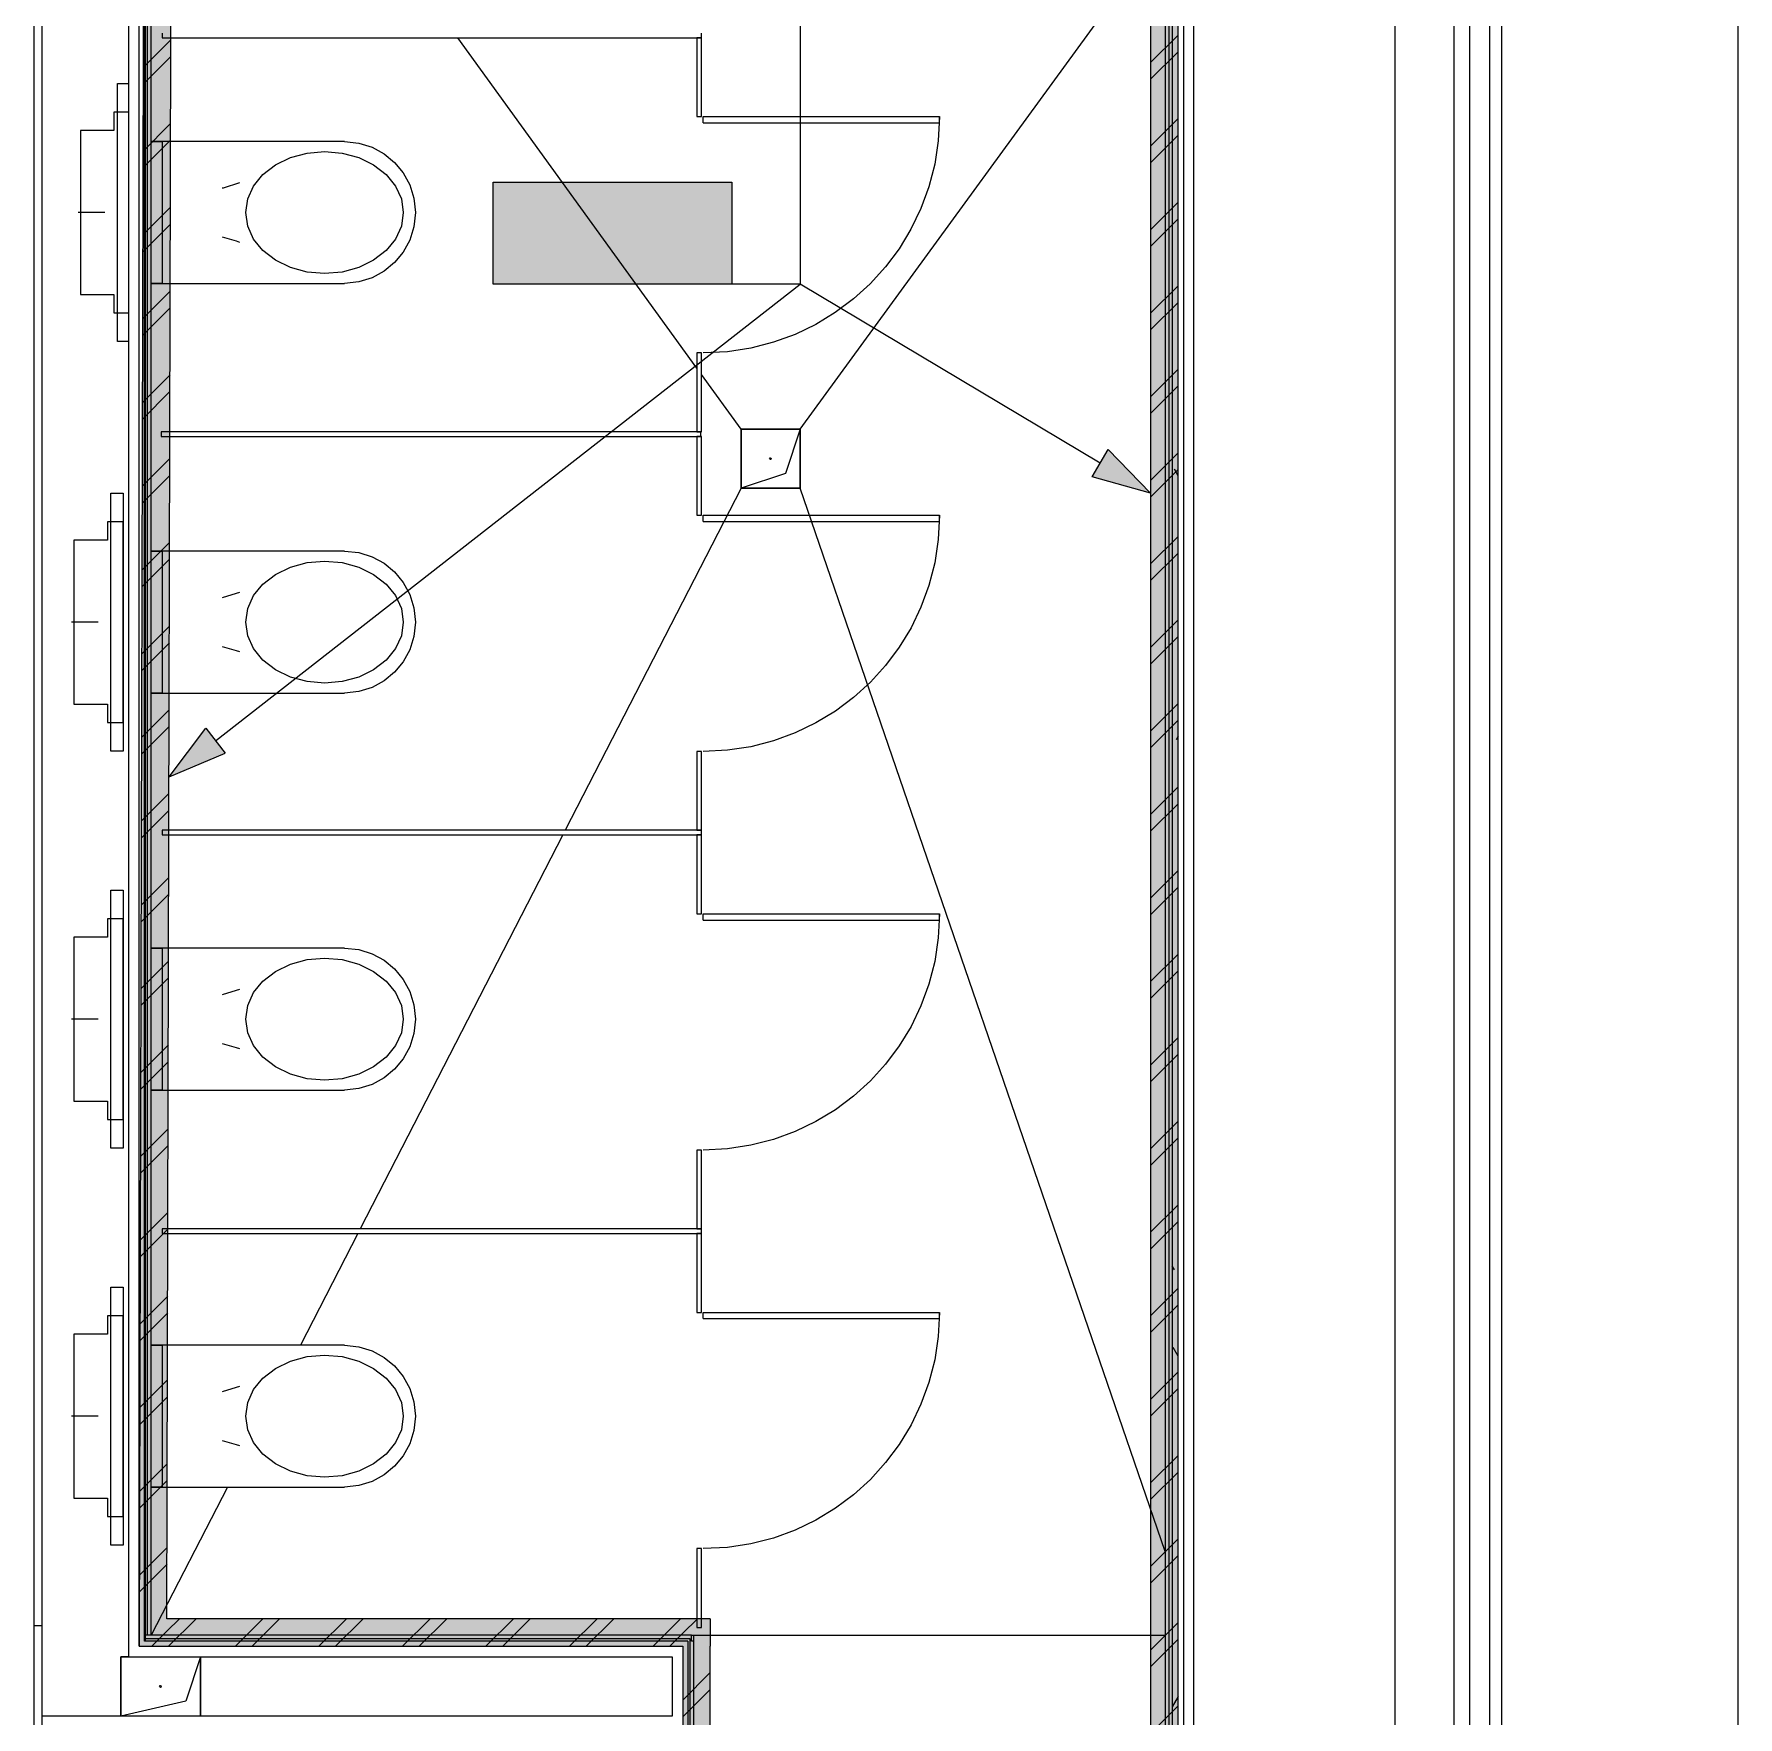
# Model space of a CAD drawing. Header units: millimetres. Extents: x 0 to 1189, y 0 to 841.
# Drawn here: x 375.98 to 419.24, y 435.55 to 478.28 of the extents above; entities that cross this region are included whole.
import ezdxf

# ---------------------------------------------------------------- set-up
doc = ezdxf.new("R2010")
doc.units = ezdxf.units.MM

msp = doc.modelspace()

# ---------------------------------------------------------------- hatches: boundary and pattern name
at = {"true_color": 0xcccccc}
h = msp.add_hatch(color=254, dxfattribs=at)
h.dxf.hatch_style = 2
h.paths.add_polyline_path([(379.34858, 438.04244), (378.648578, 438.04244), (378.774579, 488.047516), (379.47458, 488.047516)])
h = msp.add_hatch(color=254, dxfattribs=at)
h.dxf.hatch_style = 2
h.paths.add_polyline_path([(404.326618, 481.267506), (405.026619, 481.267506), (405.026619, 415.304405), (404.326618, 415.304405)])
at = {"true_color": 0xffffff}
h = msp.add_hatch(color=7, dxfattribs=at)
h.dxf.hatch_style = 2
h.paths.add_polyline_path([(387.636592, 474.514496), (393.696601, 474.514496), (393.696601, 471.925492), (387.636592, 471.925492)])
h = msp.add_hatch(color=7, dxfattribs=at)
h.dxf.hatch_style = 2
h.paths.add_polyline_path([(387.636592, 474.514496), (393.696601, 474.514496), (393.696601, 471.925492), (387.636592, 471.925492)])
h = msp.add_hatch(color=7, dxfattribs=at)
h.dxf.hatch_style = 2
h.paths.add_polyline_path([(387.636592, 474.514496), (393.696601, 474.514496), (393.696601, 471.925492), (387.636592, 471.925492)])
at = {"true_color": 0x0077b0}
h = msp.add_hatch(color=144, dxfattribs=at)
h.dxf.hatch_style = 2
h.paths.add_polyline_path([(387.938652, 474.531287), (388.94903, 474.531287), (389.022755, 474.505725), (389.047698, 474.429313), (389.047698, 472.611956), (389.022755, 472.537197), (388.94903, 472.513288), (388.872618, 472.537197), (388.847055, 472.611956), (388.847055, 474.327889), (388.040076, 474.327889), (388.040076, 472.611956), (388.014789, 472.537197), (387.938652, 472.513288), (387.862516, 472.537197), (387.837229, 472.611956), (387.837229, 474.429313), (387.862516, 474.505725)])
h = msp.add_hatch(color=144, dxfattribs=at)
h.dxf.hatch_style = 2
h.paths.add_polyline_path([(387.938652, 474.531287), (388.94903, 474.531287), (389.022755, 474.505725), (389.047698, 474.429313), (389.047698, 472.611956), (389.022755, 472.537197), (388.94903, 472.513288), (388.872618, 472.537197), (388.847055, 472.611956), (388.847055, 474.327889), (388.040076, 474.327889), (388.040076, 472.611956), (388.014789, 472.537197), (387.938652, 472.513288), (387.862516, 472.537197), (387.837229, 472.611956), (387.837229, 474.429313), (387.862516, 474.505725)])
h = msp.add_hatch(color=144, dxfattribs=at)
h.dxf.hatch_style = 2
h.paths.add_polyline_path([(387.938652, 474.531287), (388.94903, 474.531287), (389.022755, 474.505725), (389.047698, 474.429313), (389.047698, 472.611956), (389.022755, 472.537197), (388.94903, 472.513288), (388.872618, 472.537197), (388.847055, 472.611956), (388.847055, 474.327889), (388.040076, 474.327889), (388.040076, 472.611956), (388.014789, 472.537197), (387.938652, 472.513288), (387.862516, 472.537197), (387.837229, 472.611956), (387.837229, 474.429313), (387.862516, 474.505725)])
h = msp.add_hatch(color=144, dxfattribs=at)
h.dxf.hatch_style = 2
h.paths.add_polyline_path([(389.452533, 472.611956), (389.452533, 474.429313), (389.47782, 474.505725), (389.553957, 474.531287), (389.630093, 474.505725), (389.65538, 474.429313), (389.65538, 473.723757), (390.46236, 473.723757), (390.46236, 474.429313), (390.487922, 474.505725), (390.564334, 474.531287), (390.638059, 474.505725), (390.663002, 474.429313), (390.663002, 472.611956), (390.638059, 472.537197), (390.564334, 472.513288), (390.487922, 472.537197), (390.46236, 472.611956), (390.46236, 473.52091), (389.65538, 473.52091), (389.65538, 472.611956), (389.630093, 472.537197), (389.553957, 472.513288), (389.47782, 472.537197)])
h = msp.add_hatch(color=144, dxfattribs=at)
h.dxf.hatch_style = 2
h.paths.add_polyline_path([(389.452533, 472.611956), (389.452533, 474.429313), (389.47782, 474.505725), (389.553957, 474.531287), (389.630093, 474.505725), (389.65538, 474.429313), (389.65538, 473.723757), (390.46236, 473.723757), (390.46236, 474.429313), (390.487922, 474.505725), (390.564334, 474.531287), (390.638059, 474.505725), (390.663002, 474.429313), (390.663002, 472.611956), (390.638059, 472.537197), (390.564334, 472.513288), (390.487922, 472.537197), (390.46236, 472.611956), (390.46236, 473.52091), (389.65538, 473.52091), (389.65538, 472.611956), (389.630093, 472.537197), (389.553957, 472.513288), (389.47782, 472.537197)])
h = msp.add_hatch(color=144, dxfattribs=at)
h.dxf.hatch_style = 2
h.paths.add_polyline_path([(389.452533, 472.611956), (389.452533, 474.429313), (389.47782, 474.505725), (389.553957, 474.531287), (389.630093, 474.505725), (389.65538, 474.429313), (389.65538, 473.723757), (390.46236, 473.723757), (390.46236, 474.429313), (390.487922, 474.505725), (390.564334, 474.531287), (390.638059, 474.505725), (390.663002, 474.429313), (390.663002, 472.611956), (390.638059, 472.537197), (390.564334, 472.513288), (390.487922, 472.537197), (390.46236, 472.611956), (390.46236, 473.52091), (389.65538, 473.52091), (389.65538, 472.611956), (389.630093, 472.537197), (389.553957, 472.513288), (389.47782, 472.537197)])
h = msp.add_hatch(color=144, dxfattribs=at)
h.dxf.hatch_style = 2
h.paths.add_polyline_path([(392.987584, 474.531287), (393.088017, 474.522253), (393.181267, 474.494976), (393.266559, 474.449199), (393.343118, 474.384664), (393.408084, 474.306581), (393.454808, 474.220953), (393.483032, 474.127471), (393.492497, 474.025823), (393.469346, 473.881611), (393.399893, 473.735333), (392.764893, 472.713931), (393.391074, 472.713931), (393.46721, 472.688368), (393.492497, 472.611956), (393.46721, 472.537197), (393.391074, 472.513288), (392.584094, 472.513288), (392.507958, 472.537197), (392.482671, 472.611956), (392.499207, 472.671487), (393.238938, 473.859356), (393.276903, 473.941763), (393.28965, 474.025823), (393.268153, 474.14275), (393.202007, 474.240246), (393.10451, 474.306392), (392.987584, 474.327889), (392.902886, 474.312059), (392.822219, 474.264499), (392.745273, 474.185107), (392.671738, 474.073779), (392.635357, 474.038225), (392.584094, 474.025823), (392.507958, 474.051386), (392.482671, 474.127798), (392.490939, 474.166934), (392.593034, 474.326416), (392.709496, 474.440268), (392.84084, 474.508541)])
h = msp.add_hatch(color=144, dxfattribs=at)
h.dxf.hatch_style = 2
h.paths.add_polyline_path([(392.987584, 474.531287), (393.088017, 474.522253), (393.181267, 474.494976), (393.266559, 474.449199), (393.343118, 474.384664), (393.408084, 474.306581), (393.454808, 474.220953), (393.483032, 474.127471), (393.492497, 474.025823), (393.469346, 473.881611), (393.399893, 473.735333), (392.764893, 472.713931), (393.391074, 472.713931), (393.46721, 472.688368), (393.492497, 472.611956), (393.46721, 472.537197), (393.391074, 472.513288), (392.584094, 472.513288), (392.507958, 472.537197), (392.482671, 472.611956), (392.499207, 472.671487), (393.238938, 473.859356), (393.276903, 473.941763), (393.28965, 474.025823), (393.268153, 474.14275), (393.202007, 474.240246), (393.10451, 474.306392), (392.987584, 474.327889), (392.902886, 474.312059), (392.822219, 474.264499), (392.745273, 474.185107), (392.671738, 474.073779), (392.635357, 474.038225), (392.584094, 474.025823), (392.507958, 474.051386), (392.482671, 474.127798), (392.490939, 474.166934), (392.593034, 474.326416), (392.709496, 474.440268), (392.84084, 474.508541)])
h = msp.add_hatch(color=144, dxfattribs=at)
h.dxf.hatch_style = 2
h.paths.add_polyline_path([(392.987584, 474.531287), (393.088017, 474.522253), (393.181267, 474.494976), (393.266559, 474.449199), (393.343118, 474.384664), (393.408084, 474.306581), (393.454808, 474.220953), (393.483032, 474.127471), (393.492497, 474.025823), (393.469346, 473.881611), (393.399893, 473.735333), (392.764893, 472.713931), (393.391074, 472.713931), (393.46721, 472.688368), (393.492497, 472.611956), (393.46721, 472.537197), (393.391074, 472.513288), (392.584094, 472.513288), (392.507958, 472.537197), (392.482671, 472.611956), (392.499207, 472.671487), (393.238938, 473.859356), (393.276903, 473.941763), (393.28965, 474.025823), (393.268153, 474.14275), (393.202007, 474.240246), (393.10451, 474.306392), (392.987584, 474.327889), (392.902886, 474.312059), (392.822219, 474.264499), (392.745273, 474.185107), (392.671738, 474.073779), (392.635357, 474.038225), (392.584094, 474.025823), (392.507958, 474.051386), (392.482671, 474.127798), (392.490939, 474.166934), (392.593034, 474.326416), (392.709496, 474.440268), (392.84084, 474.508541)])
h = msp.add_hatch(color=144, dxfattribs=at)
h.dxf.hatch_style = 2
h.paths.add_polyline_path([(391.97624, 473.015445), (391.169261, 473.015445), (391.093125, 473.041008), (391.067838, 473.11742), (391.093125, 473.193557), (391.169261, 473.218844), (391.97624, 473.218844), (392.052377, 473.193557), (392.077664, 473.11742), (392.052377, 473.041008)])
h = msp.add_hatch(color=144, dxfattribs=at)
h.dxf.hatch_style = 2
h.paths.add_polyline_path([(391.97624, 473.015445), (391.169261, 473.015445), (391.093125, 473.041008), (391.067838, 473.11742), (391.093125, 473.193557), (391.169261, 473.218844), (391.97624, 473.218844), (392.052377, 473.193557), (392.077664, 473.11742), (392.052377, 473.041008)])
h = msp.add_hatch(color=144, dxfattribs=at)
h.dxf.hatch_style = 2
h.paths.add_polyline_path([(391.97624, 473.015445), (391.169261, 473.015445), (391.093125, 473.041008), (391.067838, 473.11742), (391.093125, 473.193557), (391.169261, 473.218844), (391.97624, 473.218844), (392.052377, 473.193557), (392.077664, 473.11742), (392.052377, 473.041008)])
h = msp.add_hatch(color=144, dxfattribs=at)
h.dxf.hatch_style = 2
h.paths.add_polyline_path([(404.326618, 466.618484), (402.839615, 467.039484), (403.249616, 467.726485)])
h = msp.add_hatch(color=144, dxfattribs=at)
h.dxf.hatch_style = 2
h.paths.add_polyline_path([(379.40258, 459.418473), (380.333581, 460.652474), (380.825582, 460.021474)])
at = {"true_color": 0xcccccc}
h = msp.add_hatch(color=254, dxfattribs=at)
h.dxf.hatch_style = 2
h.paths.add_polyline_path([(379.34858, 438.04244), (379.34658, 437.342439), (378.646578, 437.342439)])
h = msp.add_hatch(color=254, dxfattribs=at)
h.dxf.hatch_style = 2
h.paths.add_polyline_path([(378.646578, 437.342439), (378.648578, 438.04244), (379.34858, 438.04244)])
h = msp.add_hatch(color=254, dxfattribs=at)
h.dxf.hatch_style = 2
h.paths.add_polyline_path([(392.4466, 438.04244), (392.4466, 437.342439), (379.34658, 437.342439), (379.34858, 438.04244)])
h = msp.add_hatch(color=254, dxfattribs=at)
h.dxf.hatch_style = 2
h.paths.add_polyline_path([(392.4466, 437.342439), (393.146601, 438.04244), (393.146601, 437.342439)])
h = msp.add_hatch(color=254, dxfattribs=at)
h.dxf.hatch_style = 2
h.paths.add_polyline_path([(392.4466, 438.04244), (393.146601, 438.04244), (392.4466, 437.342439)])
h = msp.add_hatch(color=254, dxfattribs=at)
h.dxf.hatch_style = 2
h.paths.add_polyline_path([(393.146601, 435.309436), (392.4466, 435.302436), (392.4466, 437.342439), (393.146601, 437.342439)])

# ---------------------------------------------------------------- linework, layer by layer
at = {"color": 7, "lineweight": 0}
for points in [[(405.172619, 237.628134), (405.172619, 506.499545)], [(413.237631, 497.334531), (413.237631, 422.336416)], [(419.237641, 497.334531), (419.237641, 422.321416)], [(412.926631, 496.74753), (412.926631, 422.547416)], [(412.026629, 495.547528), (412.026629, 432.044431)], [(412.42663, 432.044431), (412.42663, 495.747528)], [(410.526627, 494.047525), (410.526627, 432.044431)], [(375.976574, 411.204399), (375.976574, 488.947518)], [(405.426619, 432.444431), (405.426619, 488.947518)], [(376.176575, 488.747517), (376.176575, 411.204399)], [(378.376578, 488.747517), (378.376578, 437.072438)], [(378.646578, 437.342439), (378.646578, 488.747517)], [(378.776579, 437.472439), (378.776579, 488.747517)], [(378.800579, 488.582517), (378.800579, 437.472439)], [(378.860579, 437.622439), (378.860579, 488.582517)], [(378.950579, 437.622439), (378.950579, 488.582517)], [(378.774579, 488.047516), (378.646578, 437.342439)], [(379.34858, 438.04244), (379.47458, 488.047516)], [(405.026619, 415.304405), (405.026619, 481.967507)], [(404.696618, 481.817507), (404.696618, 432.444431)], [(404.786618, 481.877507), (404.786618, 432.444431)], [(404.876619, 481.877507), (404.876619, 432.444431)], [(405.026619, 432.454431), (405.026619, 481.877507)], [(404.326618, 481.267506), (404.326618, 415.304405)], [(395.426604, 468.247486), (404.698618, 480.967506)], [(378.748579, 477.4305), (379.44958, 478.132501)], [(379.225579, 478.302501), (379.225579, 478.182501)], [(379.225579, 478.182501), (392.9256, 478.182501)], [(392.8056, 469.796488), (386.738591, 478.182501)], [(392.9256, 478.182501), (392.8056, 478.182501)], [(392.8056, 478.182501), (392.8056, 476.182498)], [(392.9256, 478.182501), (392.9256, 478.302501)], [(392.9256, 476.182498), (392.9256, 478.182501)], [(404.326618, 477.5535), (405.026619, 478.253501)], [(378.747579, 477.005499), (379.44858, 477.707501)], [(404.326618, 477.1295), (405.026619, 477.829501)], [(378.095578, 470.472489), (378.095578, 477.022499)], [(378.095578, 477.022499), (378.376578, 477.022499)], [(378.005578, 476.297498), (378.005578, 475.827498)], [(378.376578, 476.297498), (378.005578, 476.297498)], [(378.742579, 475.303497), (379.44458, 476.005498)], [(392.8056, 476.182498), (392.9256, 476.182498)], [(398.96561, 476.182498), (398.934635, 475.568984), (398.843723, 474.973203), (398.695886, 474.398171), (398.49414, 473.846901), (398.2415, 473.322408), (397.940979, 472.827708), (397.595593, 472.365814), (397.208357, 471.939742), (396.782284, 471.552505), (396.320391, 471.207119), (395.82569, 470.906599), (395.301198, 470.653958), (394.749928, 470.452213), (394.174895, 470.304376), (393.579114, 470.213463), (392.9656, 470.182489)], [(392.9656, 476.022498), (392.9656, 476.182498)], [(392.9656, 476.182498), (398.96561, 476.182498)], [(392.9656, 476.022498), (398.96561, 476.022498)], [(398.96561, 476.022498), (398.96561, 476.182498)], [(404.326618, 475.432497), (405.026619, 476.132498)], [(377.155576, 475.827498), (377.155576, 471.667491)], [(378.005578, 475.827498), (377.155576, 475.827498)], [(378.741579, 474.878496), (379.44358, 475.580497)], [(378.798579, 475.547497), (378.776579, 475.547497)], [(378.776579, 475.547497), (378.798579, 475.547497)], [(383.857586, 475.547497), (378.950579, 475.547497)], [(378.950579, 475.547497), (379.226579, 475.547497)], [(379.226579, 475.547497), (379.226579, 471.947492)], [(383.857586, 475.547497), (384.220317, 475.510923), (384.558181, 475.406028), (384.863936, 475.240055), (385.130338, 475.020246), (385.350147, 474.753844), (385.51612, 474.448089), (385.621015, 474.110225), (385.657589, 473.747494), (385.621015, 473.384476), (385.51612, 473.046478), (385.350147, 472.740706), (385.130338, 472.474368), (384.863936, 472.25467), (384.558181, 472.08882), (384.220317, 471.984025), (383.857586, 471.947492)], [(404.326618, 475.007496), (405.026619, 475.707497)], [(382.104584, 474.958496), (382.483584, 475.143497)], [(382.483584, 475.143497), (382.906585, 475.258497)], [(382.906585, 475.258497), (383.351586, 475.297497)], [(383.351586, 475.297497), (383.796586, 475.258497)], [(383.796586, 475.258497), (384.219587, 475.143497)], [(384.219587, 475.143497), (384.598588, 474.958496)], [(381.549583, 474.419496), (381.788583, 474.713496)], [(381.788583, 474.713496), (382.104584, 474.958496)], [(384.598588, 474.958496), (384.915588, 474.713496)], [(384.915588, 474.713496), (385.153588, 474.419496)], [(380.775582, 474.369495), (380.748582, 474.364495)], [(381.189582, 474.497496), (380.775582, 474.369495)], [(381.401583, 474.091495), (381.549583, 474.419496)], [(385.153588, 474.419496), (385.301589, 474.091495)], [(377.772577, 473.747494), (377.092576, 473.747494)], [(378.737579, 473.177494), (379.43958, 473.879495)], [(381.351583, 473.747494), (381.401583, 474.091495)], [(381.401583, 473.402494), (381.351583, 473.747494)], [(385.301589, 474.091495), (385.351589, 473.747494)], [(385.351589, 473.747494), (385.301589, 473.402494)], [(404.326618, 473.310494), (405.026619, 474.010495)], [(378.736579, 472.751493), (379.43858, 473.453494)], [(381.549583, 473.074493), (381.401583, 473.402494)], [(385.301589, 473.402494), (385.153588, 473.074493)], [(404.326618, 472.886493), (405.026619, 473.586494)], [(380.748582, 473.129494), (381.103582, 473.030493)], [(381.103582, 473.030493), (381.189582, 472.997493)], [(381.788583, 472.780493), (381.549583, 473.074493)], [(385.153588, 473.074493), (384.915588, 472.780493)], [(382.104584, 472.535493), (381.788583, 472.780493)], [(382.483584, 472.350492), (382.104584, 472.535493)], [(384.598588, 472.535493), (384.219587, 472.350492)], [(384.915588, 472.780493), (384.598588, 472.535493)], [(382.906585, 472.235492), (382.483584, 472.350492)], [(383.351586, 472.197492), (382.906585, 472.235492)], [(383.796586, 472.235492), (383.351586, 472.197492)], [(384.219587, 472.350492), (383.796586, 472.235492)], [(377.155576, 471.667491), (378.005578, 471.667491)], [(378.005578, 471.667491), (378.005578, 471.197491)], [(378.731579, 471.05049), (379.43358, 471.752491)], [(378.776579, 471.947492), (378.798579, 471.947492)], [(378.798579, 471.947492), (378.776579, 471.947492)], [(378.950579, 471.947492), (383.857586, 471.947492)], [(379.226579, 471.947492), (378.950579, 471.947492)], [(404.326618, 471.189491), (405.026619, 471.889492)], [(378.005578, 471.197491), (378.376578, 471.197491)], [(378.730579, 470.62549), (379.43258, 471.327491)], [(404.326618, 470.76549), (405.026619, 471.465491)], [(378.376578, 470.472489), (378.095578, 470.472489)], [(392.9256, 470.182489), (392.8056, 470.182489)], [(392.8056, 470.182489), (392.8056, 468.182486)], [(392.9256, 468.182486), (392.9256, 470.182489)], [(378.726579, 468.923487), (379.42858, 469.625488)], [(393.926602, 468.247486), (392.9256, 469.631488)], [(404.326618, 469.068487), (405.026619, 469.768488)], [(378.725579, 468.498486), (379.42758, 469.200488)], [(404.326618, 468.643487), (405.026619, 469.343488)], [(392.9066, 468.182486), (379.206579, 468.182486)], [(379.206579, 468.182486), (379.206579, 468.062486)], [(392.8056, 468.182486), (392.9256, 468.182486)], [(392.9066, 468.062486), (392.9066, 468.182486)], [(393.926602, 466.747484), (393.926602, 468.247486)], [(393.926602, 468.247486), (395.426604, 468.247486)], [(395.426604, 468.247486), (393.926602, 468.247486)], [(393.926602, 468.247486), (393.926602, 466.747484)], [(395.426604, 468.247486), (395.051604, 467.122484)], [(395.426604, 468.247486), (395.426604, 466.747484)], [(395.426604, 466.747484), (395.426604, 468.247486)], [(379.206579, 468.062486), (392.9066, 468.062486)], [(392.9266, 468.062486), (392.8066, 468.062486)], [(392.8066, 468.062486), (392.8066, 466.062483)], [(392.9266, 466.062483), (392.9266, 468.062486)], [(378.721579, 466.797484), (379.42258, 467.498485)], [(394.651603, 467.497485), (394.676603, 467.522485), (394.701603, 467.497485)], [(394.651603, 467.497485), (394.664603, 467.518485)], [(394.701603, 467.497485), (394.676603, 467.472485), (394.651603, 467.497485)], [(394.700603, 467.490485), (394.676603, 467.472485), (394.664603, 467.475485)], [(394.676603, 467.522485), (394.700603, 467.503485)], [(404.326618, 466.946484), (405.026619, 467.646485)], [(404.326618, 466.522483), (405.026619, 467.222485)], [(405.026619, 467.062484), (404.928619, 467.231485)], [(378.720579, 466.371483), (379.42158, 467.073484)], [(395.051604, 467.122484), (393.926602, 466.747484)], [(377.926577, 460.072474), (377.926577, 466.622484)], [(377.926577, 466.622484), (378.236578, 466.622484)], [(378.236578, 466.622484), (378.236578, 460.072474)], [(393.926602, 466.747484), (389.461595, 458.062471)], [(395.426604, 466.747484), (393.926602, 466.747484)], [(393.926602, 466.747484), (395.426604, 466.747484)], [(404.696618, 439.748443), (395.426604, 466.747484)], [(392.8066, 466.062483), (392.9266, 466.062483)], [(398.96661, 466.062483), (398.935635, 465.448969), (398.844723, 464.853188), (398.696886, 464.278155), (398.49514, 463.726885), (398.2425, 463.202393), (397.941979, 462.707692), (397.596593, 462.245799), (397.209357, 461.819726), (396.783284, 461.43249), (396.321391, 461.087104), (395.82669, 460.786584), (395.302198, 460.533943), (394.750928, 460.332197), (394.175895, 460.18436), (393.580114, 460.093448), (392.9666, 460.062474)], [(392.9666, 465.902482), (392.9666, 466.062483)], [(392.9666, 466.062483), (398.96661, 466.062483)], [(398.96661, 465.902482), (398.96661, 466.062483)], [(377.836577, 465.897482), (377.836577, 465.427482)], [(378.236578, 465.897482), (377.836577, 465.897482)], [(378.236578, 460.797475), (378.236578, 465.897482)], [(392.9666, 465.902482), (398.96661, 465.902482)], [(404.326618, 464.825481), (405.026619, 465.525482)], [(376.986576, 465.427482), (376.986576, 461.267475)], [(377.836577, 465.427482), (376.986576, 465.427482)], [(378.715579, 464.670481), (379.41758, 465.372482)], [(378.798579, 465.147481), (378.776579, 465.147481)], [(378.776579, 465.147481), (378.798579, 465.147481)], [(383.857586, 465.147481), (378.950579, 465.147481)], [(378.950579, 465.147481), (379.226579, 465.147481)], [(379.226579, 465.147481), (379.226579, 461.547476)], [(383.857586, 465.147481), (384.220317, 465.110907), (384.558181, 465.006012), (384.863936, 464.840039), (385.130338, 464.620231), (385.350147, 464.353828), (385.51612, 464.048073), (385.621015, 463.71021), (385.657589, 463.347479), (385.621015, 462.98446), (385.51612, 462.646462), (385.350147, 462.34069), (385.130338, 462.074352), (384.863936, 461.854654), (384.558181, 461.688804), (384.220317, 461.584009), (383.857586, 461.547476)], [(404.326618, 464.40148), (405.026619, 465.101481)], [(378.714579, 464.24548), (379.41658, 464.946481)], [(382.104584, 464.55848), (382.483584, 464.743481)], [(382.483584, 464.743481), (382.906585, 464.858481)], [(382.906585, 464.858481), (383.351586, 464.897481)], [(383.351586, 464.897481), (383.796586, 464.858481)], [(383.796586, 464.858481), (384.219587, 464.743481)], [(384.219587, 464.743481), (384.598588, 464.55848)], [(381.549583, 464.01948), (381.788583, 464.31348)], [(381.788583, 464.31348), (382.104584, 464.55848)], [(384.598588, 464.55848), (384.915588, 464.31348)], [(384.915588, 464.31348), (385.153588, 464.01948)], [(380.775582, 463.96948), (380.748582, 463.96448)], [(381.189582, 464.09748), (380.775582, 463.96948)], [(381.401583, 463.691479), (381.549583, 464.01948)], [(385.153588, 464.01948), (385.301589, 463.691479)], [(377.603577, 463.347479), (376.923576, 463.347479)], [(381.351583, 463.347479), (381.401583, 463.691479)], [(381.401583, 463.002478), (381.351583, 463.347479)], [(385.301589, 463.691479), (385.351589, 463.347479)], [(385.351589, 463.347479), (385.301589, 463.002478)], [(404.326618, 462.704478), (405.026619, 463.404479)], [(378.710579, 462.543477), (379.41258, 463.245478)], [(381.549583, 462.674478), (381.401583, 463.002478)], [(385.301589, 463.002478), (385.153588, 462.674478)], [(404.326618, 462.279477), (405.026619, 462.979478)], [(378.709579, 462.118477), (379.41158, 462.820478)], [(380.748582, 462.729478), (381.103582, 462.630477)], [(381.103582, 462.630477), (381.189582, 462.597477)], [(381.788583, 462.380477), (381.549583, 462.674478)], [(385.153588, 462.674478), (384.915588, 462.380477)], [(382.104584, 462.135477), (381.788583, 462.380477)], [(382.483584, 461.950476), (382.104584, 462.135477)], [(384.598588, 462.135477), (384.219587, 461.950476)], [(384.915588, 462.380477), (384.598588, 462.135477)], [(382.906585, 461.835476), (382.483584, 461.950476)], [(383.351586, 461.797476), (382.906585, 461.835476)], [(383.796586, 461.835476), (383.351586, 461.797476)], [(384.219587, 461.950476), (383.796586, 461.835476)], [(376.986576, 461.267475), (377.836577, 461.267475)], [(377.836577, 461.267475), (377.836577, 460.797475)], [(378.776579, 461.547476), (378.798579, 461.547476)], [(378.798579, 461.547476), (378.776579, 461.547476)], [(378.950579, 461.547476), (383.857586, 461.547476)], [(379.226579, 461.547476), (378.950579, 461.547476)], [(404.326618, 460.582474), (405.026619, 461.282475)], [(377.836577, 460.797475), (378.236578, 460.797475)], [(378.705579, 460.417474), (379.40658, 461.118475)], [(404.326618, 460.158474), (405.026619, 460.858475)], [(378.704579, 459.991473), (379.40558, 460.693475)], [(405.026619, 460.453474), (404.972619, 460.360474)], [(378.236578, 460.072474), (377.926577, 460.072474)], [(392.9266, 460.062474), (392.8066, 460.062474)], [(392.8066, 460.062474), (392.8066, 458.062471)], [(392.9266, 458.062471), (392.9266, 460.062474)], [(404.326618, 458.461471), (405.026619, 459.161472)], [(378.699579, 458.290471), (379.40158, 458.992472)], [(404.326618, 458.03747), (405.026619, 458.737472)], [(378.698579, 457.86547), (379.40058, 458.566471)], [(392.9266, 458.062471), (379.226579, 458.062471)], [(379.226579, 458.062471), (379.226579, 457.94247)], [(379.226579, 457.94247), (392.9266, 457.94247)], [(389.399595, 457.94247), (384.257587, 447.942455)], [(392.8066, 458.062471), (392.9266, 458.062471)], [(392.9266, 457.94247), (392.8066, 457.94247)], [(392.8066, 457.94247), (392.8066, 455.942467)], [(392.9266, 457.94247), (392.9266, 458.062471)], [(392.9266, 455.942467), (392.9266, 457.94247)], [(378.694579, 456.163468), (379.39658, 456.865469)], [(404.326618, 456.340468), (405.026619, 457.040469)], [(377.926577, 449.992458), (377.926577, 456.542468)], [(377.926577, 456.542468), (378.236578, 456.542468)], [(378.236578, 456.542468), (378.236578, 449.992458)], [(378.693579, 455.738467), (379.39558, 456.440468)], [(404.326618, 455.915467), (405.026619, 456.615468)], [(377.836577, 455.817467), (377.836577, 455.347466)], [(378.236578, 455.817467), (377.836577, 455.817467)], [(378.236578, 450.717459), (378.236578, 455.817467)], [(392.8066, 455.942467), (392.9266, 455.942467)], [(398.96661, 455.942467), (398.935635, 455.328953), (398.844723, 454.733172), (398.696886, 454.15814), (398.49514, 453.60687), (398.2425, 453.082377), (397.941979, 452.587677), (397.596593, 452.125783), (397.209357, 451.699711), (396.783284, 451.312474), (396.321391, 450.967089), (395.82669, 450.666568), (395.302198, 450.413928), (394.750928, 450.212182), (394.175895, 450.064345), (393.580114, 449.973432), (392.9666, 449.942458)], [(392.9666, 455.782467), (392.9666, 455.942467)], [(392.9666, 455.942467), (398.96661, 455.942467)], [(392.9666, 455.782467), (398.96661, 455.782467)], [(398.96661, 455.782467), (398.96661, 455.942467)], [(376.986576, 455.347466), (376.986576, 451.18746)], [(377.836577, 455.347466), (376.986576, 455.347466)], [(378.688579, 454.036464), (379.39058, 454.738465)], [(378.798579, 455.067466), (378.776579, 455.067466)], [(378.776579, 455.067466), (378.798579, 455.067466)], [(383.857586, 455.067466), (378.950579, 455.067466)], [(378.950579, 455.067466), (379.226579, 455.067466)], [(379.226579, 455.067466), (379.226579, 451.46746)], [(382.483584, 454.663465), (382.906585, 454.778465)], [(382.906585, 454.778465), (383.351586, 454.817466)], [(383.351586, 454.817466), (383.796586, 454.778465)], [(383.796586, 454.778465), (384.219587, 454.663465)], [(383.857586, 455.067466), (384.220317, 455.030892), (384.558181, 454.925997), (384.863936, 454.760024), (385.130338, 454.540215), (385.350147, 454.273812), (385.51612, 453.968058), (385.621015, 453.630194), (385.657589, 453.267463), (385.621015, 452.904445), (385.51612, 452.566446), (385.350147, 452.260675), (385.130338, 451.994336), (384.863936, 451.774639), (384.558181, 451.608789), (384.220317, 451.503994), (383.857586, 451.46746)], [(404.326618, 454.218465), (405.026619, 454.918466)], [(378.687579, 453.611464), (379.38958, 454.313465)], [(381.788583, 454.233465), (382.104584, 454.478465)], [(382.104584, 454.478465), (382.483584, 454.663465)], [(384.219587, 454.663465), (384.598588, 454.478465)], [(384.598588, 454.478465), (384.915588, 454.233465)], [(404.326618, 453.794464), (405.026619, 454.494465)], [(380.775582, 453.889464), (380.748582, 453.884464)], [(381.189582, 454.017464), (380.775582, 453.889464)], [(381.401583, 453.611464), (381.549583, 453.939464)], [(381.549583, 453.939464), (381.788583, 454.233465)], [(384.915588, 454.233465), (385.153588, 453.939464)], [(385.153588, 453.939464), (385.301589, 453.611464)], [(381.351583, 453.267463), (381.401583, 453.611464)], [(385.301589, 453.611464), (385.351589, 453.267463)], [(377.603577, 453.267463), (376.923576, 453.267463)], [(381.401583, 452.922463), (381.351583, 453.267463)], [(385.351589, 453.267463), (385.301589, 452.922463)], [(378.683579, 451.910461), (379.38558, 452.612462)], [(380.748582, 452.649462), (381.103582, 452.550462)], [(381.103582, 452.550462), (381.189582, 452.517462)], [(381.549583, 452.594462), (381.401583, 452.922463)], [(381.788583, 452.300462), (381.549583, 452.594462)], [(385.153588, 452.594462), (384.915588, 452.300462)], [(385.301589, 452.922463), (385.153588, 452.594462)], [(404.326618, 452.097461), (405.026619, 452.797462)], [(378.682579, 451.48446), (379.38458, 452.186462)], [(382.104584, 452.055461), (381.788583, 452.300462)], [(384.915588, 452.300462), (384.598588, 452.055461)], [(404.326618, 451.673461), (405.026619, 452.373462)], [(382.483584, 451.870461), (382.104584, 452.055461)], [(382.906585, 451.755461), (382.483584, 451.870461)], [(383.351586, 451.717461), (382.906585, 451.755461)], [(383.796586, 451.755461), (383.351586, 451.717461)], [(384.219587, 451.870461), (383.796586, 451.755461)], [(384.598588, 452.055461), (384.219587, 451.870461)], [(378.776579, 451.46746), (378.798579, 451.46746)], [(378.798579, 451.46746), (378.776579, 451.46746)], [(378.950579, 451.46746), (383.857586, 451.46746)], [(379.226579, 451.46746), (378.950579, 451.46746)], [(376.986576, 451.18746), (377.836577, 451.18746)], [(377.836577, 451.18746), (377.836577, 450.717459)], [(377.836577, 450.717459), (378.236578, 450.717459)], [(378.678579, 449.783458), (379.37958, 450.485459)], [(404.326618, 449.976458), (405.026619, 450.676459)], [(378.236578, 449.992458), (377.926577, 449.992458)], [(378.677579, 449.358457), (379.37858, 450.060458)], [(392.9266, 449.942458), (392.8066, 449.942458)], [(392.8066, 449.942458), (392.8066, 447.942455)], [(392.9266, 447.942455), (392.9266, 449.942458)], [(404.326618, 449.552458), (405.026619, 450.252459)], [(378.672579, 447.656455), (379.37458, 448.358456)], [(404.326618, 447.854455), (405.026619, 448.554456)], [(378.671579, 447.231454), (379.37358, 447.933455)], [(392.9266, 447.942455), (379.226579, 447.942455)], [(379.226579, 447.942455), (379.226579, 447.822455)], [(379.226579, 447.822455), (392.9266, 447.822455)], [(384.195587, 447.822455), (382.737585, 444.987451)], [(392.8066, 447.942455), (392.9266, 447.942455)], [(392.9266, 447.822455), (392.8066, 447.822455)], [(392.8066, 447.822455), (392.8066, 445.822452)], [(392.9266, 447.822455), (392.9266, 447.942455)], [(392.9266, 445.822452), (392.9266, 447.822455)], [(404.326618, 447.430454), (405.026619, 448.130455)], [(404.933619, 446.903453), (404.876619, 447.001454)], [(377.926577, 439.912443), (377.926577, 446.462453)], [(377.926577, 446.462453), (378.236578, 446.462453)], [(378.236578, 446.462453), (378.236578, 439.912443)], [(378.667579, 445.530451), (379.36958, 446.231452)], [(404.326618, 445.733452), (405.026619, 446.433453)], [(377.836577, 445.737452), (377.836577, 445.267451)], [(378.236578, 445.737452), (377.836577, 445.737452)], [(378.236578, 440.637444), (378.236578, 445.737452)], [(378.666579, 445.104451), (379.36858, 445.806452)], [(392.8066, 445.822452), (392.9266, 445.822452)], [(398.96661, 445.822452), (398.935635, 445.208938), (398.844723, 444.613157), (398.696886, 444.038124), (398.49514, 443.486854), (398.2425, 442.962362), (397.941979, 442.467662), (397.596593, 442.005768), (397.209357, 441.579695), (396.783284, 441.192459), (396.321391, 440.847073), (395.82669, 440.546553), (395.302198, 440.293912), (394.750928, 440.092166), (394.175895, 439.94433), (393.580114, 439.853417), (392.9666, 439.822443)], [(392.9666, 445.662452), (392.9666, 445.822452)], [(392.9666, 445.822452), (398.96661, 445.822452)], [(392.9666, 445.662452), (398.96661, 445.662452)], [(398.96661, 445.662452), (398.96661, 445.822452)], [(404.326618, 445.309451), (405.026619, 446.009452)], [(376.986576, 445.267451), (376.986576, 441.107445)], [(377.836577, 445.267451), (376.986576, 445.267451)], [(378.798579, 444.987451), (378.776579, 444.987451)], [(378.776579, 444.987451), (378.798579, 444.987451)], [(383.857586, 444.987451), (378.950579, 444.987451)], [(378.950579, 444.987451), (379.226579, 444.987451)], [(379.226579, 444.987451), (379.226579, 441.387445)], [(382.906585, 444.69845), (383.351586, 444.73745)], [(383.351586, 444.73745), (383.796586, 444.69845)], [(383.857586, 444.987451), (384.220317, 444.950876), (384.558181, 444.845982), (384.863936, 444.680009), (385.130338, 444.4602), (385.350147, 444.193797), (385.51612, 443.888043), (385.621015, 443.550179), (385.657589, 443.187448), (385.621015, 442.82443), (385.51612, 442.486431), (385.350147, 442.180659), (385.130338, 441.914321), (384.863936, 441.694623), (384.558181, 441.528773), (384.220317, 441.423978), (383.857586, 441.387445)], [(405.026619, 444.71045), (404.901619, 444.92645)], [(381.788583, 444.153449), (382.104584, 444.39845)], [(382.104584, 444.39845), (382.483584, 444.58345)], [(382.483584, 444.58345), (382.906585, 444.69845)], [(383.796586, 444.69845), (384.219587, 444.58345)], [(384.219587, 444.58345), (384.598588, 444.39845)], [(384.598588, 444.39845), (384.915588, 444.153449)], [(404.326618, 443.612448), (405.026619, 444.31245)], [(378.662579, 443.403448), (379.36358, 444.105449)], [(381.189582, 443.937449), (380.775582, 443.809449)], [(381.401583, 443.531448), (381.549583, 443.859449)], [(381.549583, 443.859449), (381.788583, 444.153449)], [(384.915588, 444.153449), (385.153588, 443.859449)], [(385.153588, 443.859449), (385.301589, 443.531448)], [(404.326618, 443.188448), (405.026619, 443.888449)], [(378.660579, 442.978447), (379.36258, 443.679449)], [(380.775582, 443.809449), (380.748582, 443.804449)], [(381.351583, 443.187448), (381.401583, 443.531448)], [(385.301589, 443.531448), (385.351589, 443.187448)], [(377.603577, 443.187448), (376.923576, 443.187448)], [(381.401583, 442.842447), (381.351583, 443.187448)], [(385.351589, 443.187448), (385.301589, 442.842447)], [(380.748582, 442.569447), (381.103582, 442.470447)], [(381.549583, 442.514447), (381.401583, 442.842447)], [(385.301589, 442.842447), (385.153588, 442.514447)], [(381.103582, 442.470447), (381.189582, 442.437447)], [(381.788583, 442.220446), (381.549583, 442.514447)], [(382.104584, 441.975446), (381.788583, 442.220446)], [(384.915588, 442.220446), (384.598588, 441.975446)], [(385.153588, 442.514447), (384.915588, 442.220446)], [(404.326618, 441.490445), (405.026619, 442.190446)], [(378.656579, 441.276445), (379.35858, 441.978446)], [(382.483584, 441.790446), (382.104584, 441.975446)], [(382.906585, 441.675445), (382.483584, 441.790446)], [(384.219587, 441.790446), (383.796586, 441.675445)], [(384.598588, 441.975446), (384.219587, 441.790446)], [(404.326618, 441.066445), (405.026619, 441.766446)], [(378.655579, 440.851444), (379.35758, 441.553445)], [(378.776579, 441.387445), (378.798579, 441.387445)], [(378.798579, 441.387445), (378.776579, 441.387445)], [(378.950579, 441.387445), (383.857586, 441.387445)], [(379.226579, 441.387445), (378.950579, 441.387445)], [(380.886582, 441.387445), (378.950579, 437.622439)], [(383.351586, 441.637445), (382.906585, 441.675445)], [(383.796586, 441.675445), (383.351586, 441.637445)], [(376.986576, 441.107445), (377.836577, 441.107445)], [(377.836577, 441.107445), (377.836577, 440.637444)], [(377.836577, 440.637444), (378.236578, 440.637444)], [(404.326618, 439.369442), (405.026619, 440.069443)], [(378.236578, 439.912443), (377.926577, 439.912443)], [(378.651578, 439.150442), (379.35358, 439.851443)], [(392.9266, 439.822443), (392.8066, 439.822443)], [(392.8066, 439.822443), (392.8066, 437.82244)], [(392.9266, 437.82244), (392.9266, 439.822443)], [(404.326618, 438.945441), (405.026619, 439.645442)], [(378.650578, 438.724441), (379.35258, 439.426442)], [(375.976574, 437.87244), (376.176575, 437.87244)], [(379.34758, 437.725439), (379.66558, 438.04244)], [(393.146601, 438.04244), (379.34858, 438.04244)], [(379.38958, 437.342439), (380.089581, 438.04244)], [(381.086582, 437.342439), (381.786583, 438.04244)], [(381.510583, 437.342439), (382.210584, 438.04244)], [(383.207585, 437.342439), (383.907587, 438.04244)], [(383.632586, 437.342439), (384.332587, 438.04244)], [(385.329589, 437.342439), (386.02959, 438.04244)], [(385.753589, 437.342439), (386.45359, 438.04244)], [(387.450592, 437.342439), (388.150593, 438.04244)], [(387.874593, 437.342439), (388.574594, 438.04244)], [(389.571595, 437.342439), (390.271596, 438.04244)], [(389.996596, 437.342439), (390.696597, 438.04244)], [(391.693598, 437.342439), (392.393599, 438.04244)], [(392.4466, 437.672439), (392.8176, 438.04244)], [(392.8066, 437.82244), (392.9266, 437.82244)], [(393.146601, 438.04244), (393.146601, 437.342439)], [(404.326618, 437.248439), (405.026619, 437.94844)], [(392.5766, 437.472439), (378.776579, 437.472439)], [(392.6666, 437.622439), (378.800579, 437.622439)], [(392.6366, 437.532439), (378.800579, 437.532439)], [(378.965579, 437.342439), (379.34758, 437.725439)], [(392.117599, 437.342439), (392.4466, 437.672439)], [(392.5766, 437.472439), (392.5766, 435.172436)], [(392.6366, 435.112435), (392.6366, 437.532439)], [(392.6666, 437.472439), (392.6666, 437.622439)], [(392.6666, 437.622439), (404.696618, 437.622439)], [(392.7266, 437.472439), (392.6666, 437.472439)], [(392.7266, 437.472439), (392.7266, 437.622439)], [(392.7266, 435.172436), (392.7266, 437.472439)], [(404.326618, 436.824438), (405.026619, 437.524439)], [(378.176578, 435.572436), (378.176578, 437.072438)], [(378.176578, 437.072438), (378.376578, 437.072438)], [(378.376578, 437.072438), (378.176578, 437.072438)], [(378.176578, 437.072438), (378.176578, 435.572436)], [(378.376578, 437.072438), (378.776579, 437.072438)], [(378.646578, 437.342439), (392.4466, 437.342439)], [(378.646578, 437.342439), (379.34658, 437.342439)], [(378.776579, 437.072438), (392.176599, 437.072438)], [(379.34658, 437.342439), (392.4466, 437.342439)], [(380.200581, 437.072438), (379.82558, 435.947437)], [(380.200581, 437.072438), (380.200581, 435.572436)], [(380.200581, 435.572436), (380.200581, 437.072438)], [(392.176599, 437.072438), (392.176599, 435.572436)], [(392.4466, 437.342439), (392.4466, 435.302436)], [(392.4466, 437.342439), (392.4466, 435.302436)], [(393.146601, 434.609435), (393.146601, 437.342439)], [(392.4466, 435.974437), (393.146601, 436.674438)], [(379.163579, 436.322437), (379.188579, 436.347437), (379.213579, 436.322437)], [(379.163579, 436.322437), (379.176579, 436.344437)], [(379.213579, 436.322437), (379.188579, 436.297437), (379.163579, 436.322437)], [(379.212579, 436.316437), (379.188579, 436.297437), (379.176579, 436.301437)], [(379.188579, 436.347437), (379.212579, 436.329437)], [(392.4466, 435.550436), (393.146601, 436.250437)], [(379.82558, 435.947437), (378.176578, 435.572436)], [(404.326618, 435.127435), (405.026619, 435.827437)], [(405.026619, 436.069437), (404.876619, 435.809437)], [(392.176599, 435.572436), (376.176575, 435.572436)]]:
    msp.add_lwpolyline(points, dxfattribs=at)
at = {"color": 144, "lineweight": 0, "true_color": 0x0077b0}
for points in [[(395.418604, 486.569514), (395.431604, 471.925492)], [(387.636592, 474.514496), (393.696601, 474.514496)], [(387.636592, 471.925492), (387.636592, 474.514496)], [(387.636592, 474.514496), (393.696601, 474.514496)], [(387.636592, 471.925492), (387.636592, 474.514496)], [(387.636592, 474.514496), (393.696601, 474.514496)], [(387.636592, 471.925492), (387.636592, 474.514496)], [(393.696601, 474.514496), (393.696601, 471.925492)], [(393.696601, 474.514496), (393.696601, 471.925492)], [(393.696601, 474.514496), (393.696601, 471.925492)], [(380.579581, 460.336474), (395.431604, 471.925492)], [(393.696601, 471.925492), (387.636592, 471.925492)], [(393.696601, 471.925492), (387.636592, 471.925492)], [(393.696601, 471.925492), (387.636592, 471.925492)], [(395.431604, 471.925492), (393.696601, 471.925492)], [(395.431604, 471.925492), (393.696601, 471.925492)], [(395.431604, 471.925492), (393.696601, 471.925492)], [(403.044616, 467.383485), (395.431604, 471.925492)], [(402.839615, 467.039484), (403.249616, 467.726485)], [(404.326618, 466.618484), (403.249616, 467.726485)], [(404.326618, 466.618484), (402.839615, 467.039484)], [(379.40258, 459.418473), (380.333581, 460.652474)], [(380.333581, 460.652474), (380.825582, 460.021474)], [(379.40258, 459.418473), (380.825582, 460.021474)]]:
    msp.add_lwpolyline(points, dxfattribs=at)

doc.saveas('drawing.dxf')
